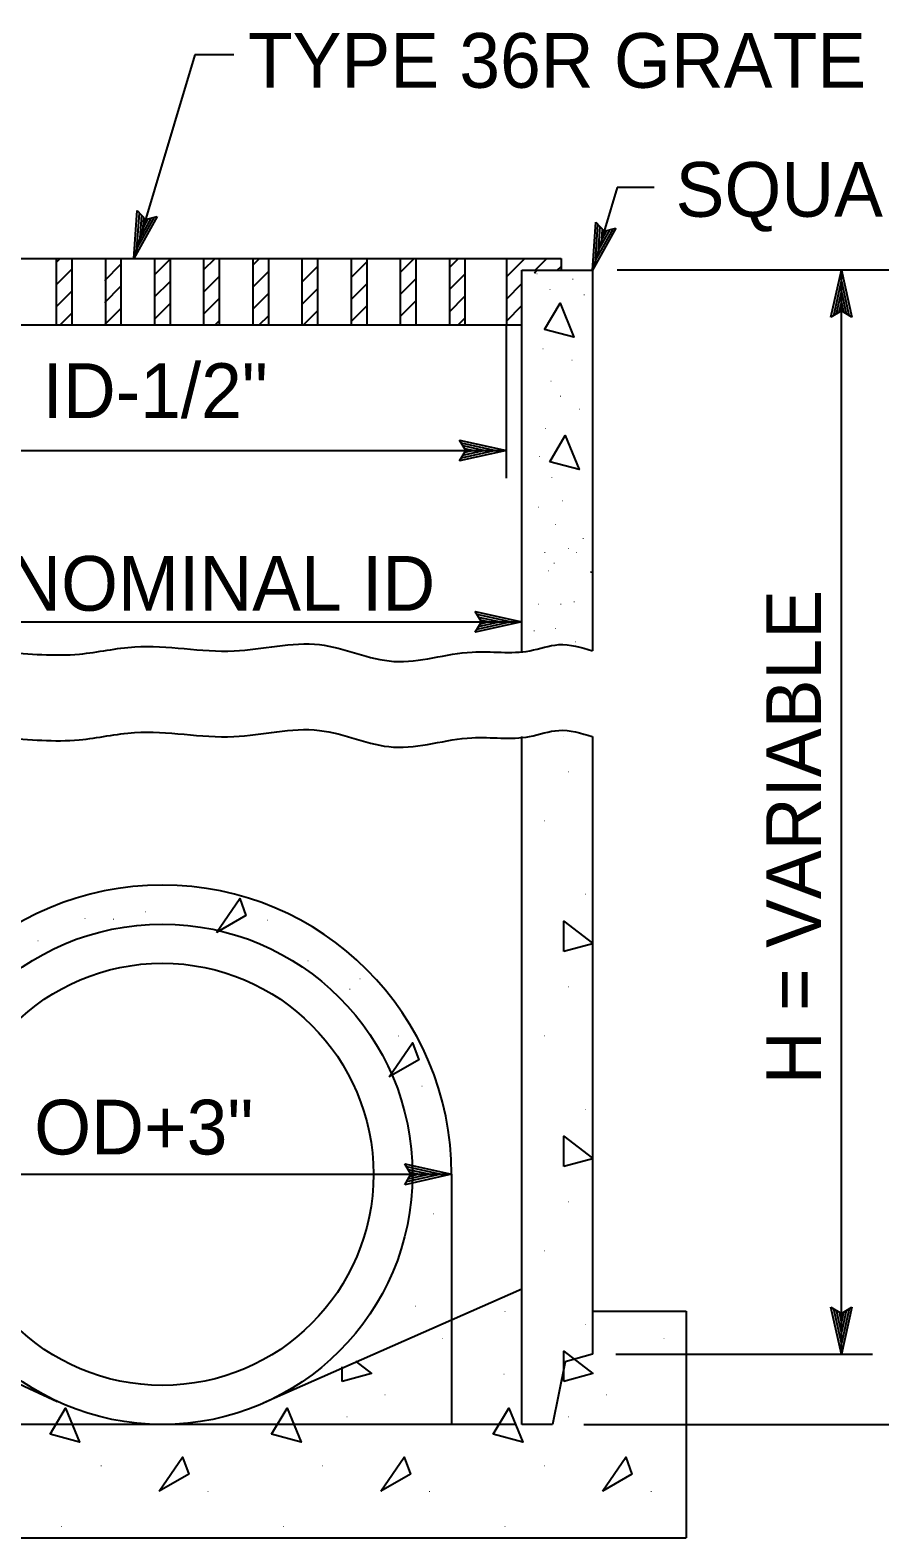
# Model space of a CAD drawing. Extents: x -894 to 866, y -476 to 714.
# Drawn here: x -583.7 to -475, y 283.4 to 476.2 of the extents above; entities that cross this region are included whole.
import ezdxf

# ---------------------------------------------------------------- set-up
doc = ezdxf.new("R2010")
doc.units = 0
for name, color, linetype in [('56 Stage 3 Anno', 7, 'Continuous'), ('57 Undefined', 7, 'Continuous'), ('59 Sndwall Anno', 7, 'Continuous'), ('60 Nongeo Data', 7, 'Continuous')]:
    doc.layers.add(name, color=color, linetype=linetype)

msp = doc.modelspace()

# ---------------------------------------------------------------- linework, layer by layer
at = {"layer": '56 Stage 3 Anno'}
for p, q in [((-562.62, 473.06), (-570.4, 447.02)), ((-557.62, 473.06), (-562.62, 473.06)), ((-508.6, 456.09), (-511.76, 445.52)), ((-503.86, 456.09), (-508.6, 456.09)), ((-570.4, 447.02), (-569.96, 453.15)), ((-567.4, 452.38), (-570.4, 447.02)), ((-570.01, 448.35), (-569.68, 452.82)), ((-567.81, 452.28), (-570.01, 448.34)), ((-569.96, 453.15), (-569.96, 453.15)), ((-569.96, 453.15), (-568.92, 452)), ((-569.61, 449.66), (-569.4, 452.55)), ((-568.22, 452.15), (-569.61, 449.66)), ((-569.21, 450.99), (-569.13, 452.22)), ((-568.6, 452.08), (-569.21, 450.99)), ((-568.92, 452), (-567.4, 452.38)), ((-567.4, 452.38), (-567.4, 452.38)), ((-511.76, 445.52), (-511.32, 451.65)), ((-511.37, 446.85), (-511.04, 451.32)), ((-511.32, 451.65), (-511.32, 451.65)), ((-511.32, 451.65), (-510.27, 450.5)), ((-508.76, 450.88), (-511.76, 445.52)), ((-509.16, 450.78), (-511.37, 446.84)), ((-510.97, 448.16), (-510.76, 451.05)), ((-509.57, 450.65), (-510.97, 448.16)), ((-510.57, 449.49), (-510.48, 450.72)), ((-509.96, 450.58), (-510.57, 449.49)), ((-510.27, 450.5), (-508.76, 450.88)), ((-508.76, 450.88), (-508.76, 450.88)), ((-570.4, 447.02), (-570.4, 447.02)), ((-511.76, 445.52), (-511.76, 445.52)), ((-446.34, 445.52), (-508.6, 445.52)), ((-481.25, 439.52), (-479.91, 445.52)), ((-479.91, 306.87), (-479.91, 445.52)), ((-479.91, 445.52), (-479.91, 445.52)), ((-479.91, 445.52), (-478.58, 439.52)), ((-480.89, 439.73), (-479.91, 444.14)), ((-479.9, 444.12), (-478.94, 439.75)), ((-480.53, 439.97), (-479.91, 442.75)), ((-479.91, 442.75), (-479.28, 439.93)), ((-479.91, 440.32), (-481.25, 439.52)), ((-480.19, 440.14), (-479.91, 441.37)), ((-479.91, 441.37), (-479.64, 440.16)), ((-478.58, 439.52), (-479.91, 440.32)), ((-522.76, 418.91), (-522.76, 438.52)), ((-481.25, 439.52), (-481.25, 439.52)), ((-478.58, 439.52), (-478.58, 439.52)), ((-610.76, 422.45), (-522.76, 422.45)), ((-527.96, 422.45), (-528.76, 423.79)), ((-528.76, 423.79), (-528.76, 423.79)), ((-528.76, 423.79), (-522.76, 422.45)), ((-522.76, 422.45), (-528.76, 421.12)), ((-528.76, 421.12), (-527.96, 422.45)), ((-528.55, 423.44), (-524.14, 422.45)), ((-524.15, 422.45), (-528.53, 421.48)), ((-525.52, 422.46), (-528.35, 421.83)), ((-528.31, 423.08), (-525.52, 422.46)), ((-528.13, 422.73), (-526.91, 422.46)), ((-526.91, 422.46), (-528.11, 422.19)), ((-522.76, 422.45), (-522.76, 422.45)), ((-528.76, 421.12), (-528.76, 421.12)), ((-525.96, 400.53), (-526.76, 401.87)), ((-526.76, 401.87), (-526.76, 401.87)), ((-526.76, 401.87), (-520.76, 400.53)), ((-526.55, 401.51), (-522.14, 400.53)), ((-526.31, 401.15), (-523.52, 400.53)), ((-612.76, 400.53), (-520.76, 400.53)), ((-520.76, 400.53), (-526.76, 399.2)), ((-526.76, 399.2), (-525.96, 400.53)), ((-526.76, 399.2), (-526.76, 399.2)), ((-522.15, 400.52), (-526.53, 399.56)), ((-523.52, 400.53), (-526.35, 399.9)), ((-526.13, 400.8), (-524.91, 400.53)), ((-524.91, 400.53), (-526.11, 400.26)), ((-520.76, 400.53), (-520.76, 400.53)), ((-603.76, 329.87), (-529.76, 329.87)), ((-534.96, 329.87), (-535.76, 331.21)), ((-535.76, 331.21), (-535.76, 331.21)), ((-535.76, 331.21), (-529.76, 329.87)), ((-529.76, 329.87), (-535.76, 328.54)), ((-535.76, 328.54), (-534.96, 329.87)), ((-535.55, 330.86), (-531.14, 329.87)), ((-531.15, 329.87), (-535.53, 328.9)), ((-532.52, 329.87), (-535.35, 329.25)), ((-535.31, 330.5), (-532.52, 329.87)), ((-535.13, 330.15), (-533.91, 329.88)), ((-533.91, 329.88), (-535.11, 329.61)), ((-529.76, 329.87), (-529.76, 329.87)), ((-535.76, 328.54), (-535.76, 328.54)), ((-479.91, 306.87), (-481.24, 312.87)), ((-481.24, 312.87), (-481.24, 312.87)), ((-481.24, 312.87), (-479.91, 312.07)), ((-479.91, 308.26), (-480.88, 312.64)), ((-479.91, 309.64), (-480.53, 312.46)), ((-479.91, 312.07), (-478.57, 312.87)), ((-478.57, 312.87), (-479.91, 306.87)), ((-478.92, 312.66), (-479.91, 308.25)), ((-479.28, 312.42), (-479.91, 309.64)), ((-478.57, 312.87), (-478.57, 312.87)), ((-479.9, 311.02), (-480.17, 312.23)), ((-479.63, 312.25), (-479.9, 311.02)), ((-508.76, 306.87), (-475.92, 306.87)), ((-479.91, 306.87), (-479.91, 306.87)), ((-512.85, 297.87), (-446.34, 297.87))]:
    msp.add_line(p, q, dxfattribs=at)
at = {"layer": '59 Sndwall Anno'}
for p, q in [((-580.33, 446.49), (-579.81, 447.02)), ((-580.33, 443.66), (-578.33, 445.66)), ((-574.12, 444.22), (-572.05, 446.29)), ((-567.76, 444.92), (-565.76, 446.92)), ((-561.48, 445.55), (-560.01, 447.02)), ((-555.19, 446.18), (-554.35, 447.02)), ((-548.9, 443.98), (-546.9, 445.98)), ((-542.62, 444.6), (-540.62, 446.6)), ((-536.33, 445.23), (-534.55, 447.02)), ((-530.05, 445.86), (-528.89, 447.02)), ((-522.76, 444.66), (-520.41, 447.02)), ((-519.08, 445.52), (-517.58, 447.02)), ((-516.25, 445.52), (-515.76, 446.01)), ((-567.76, 442.09), (-565.76, 444.09)), ((-561.48, 442.72), (-559.48, 444.72)), ((-555.19, 443.35), (-553.19, 445.35)), ((-542.62, 441.78), (-540.62, 443.78)), ((-536.33, 442.41), (-534.33, 444.41)), ((-530.05, 443.03), (-528.05, 445.03)), ((-522.76, 441.83), (-520.76, 443.83)), ((-580.33, 440.83), (-578.33, 442.83)), ((-574.12, 441.39), (-572.05, 443.46)), ((-561.48, 439.89), (-559.48, 441.89)), ((-555.19, 440.52), (-553.19, 442.52)), ((-548.9, 441.15), (-546.9, 443.15)), ((-530.05, 440.21), (-528.05, 442.21)), ((-579.82, 438.52), (-578.33, 440)), ((-574.12, 438.56), (-572.05, 440.63)), ((-567.76, 439.26), (-565.76, 441.26)), ((-548.71, 438.52), (-546.9, 440.32)), ((-542.62, 438.95), (-540.62, 440.95)), ((-536.33, 439.58), (-534.33, 441.58)), ((-522.76, 439.01), (-520.76, 441.01)), ((-560.02, 438.52), (-559.4, 439.13)), ((-554.36, 438.52), (-553.19, 439.69)), ((-528.91, 438.52), (-528.05, 439.38))]:
    msp.add_line(p, q, dxfattribs=at)
for points in [[(-519.18, 445.12), (-518.91, 445.52)], [(-511.76, 406.83), (-511.99, 406.89)], [(-515.42, 385.86), (-515.42, 385.87)], [(-515.39, 385.87), (-515.42, 385.86)], [(-515.42, 358.36), (-515.39, 362.27), (-511.76, 359.45)], [(-511.76, 359.36), (-515.42, 358.36)], [(-515.42, 330.86), (-515.39, 334.76), (-511.76, 331.95)], [(-511.76, 331.86), (-515.42, 330.86)], [(-542.07, 305.96), (-540.02, 304.38), (-543.77, 303.36)], [(-543.77, 303.36), (-543.76, 305.23)]]:
    msp.add_lwpolyline(points, dxfattribs=at)
for points in [[(-517.87, 437.92), (-515.89, 441.29), (-514.11, 436.93)], [(-517.2, 421), (-515.22, 424.36), (-513.44, 420.01)], [(-559.82, 360.8), (-556.85, 365.16), (-556.06, 362.98)], [(-537.73, 342.35), (-534.76, 346.7), (-533.97, 344.53)], [(-515.42, 303.36), (-515.39, 307.26), (-511.68, 304.38)], [(-581.12, 296.62), (-579.15, 299.98), (-577.37, 295.63)], [(-552.78, 296.62), (-550.8, 299.98), (-549.02, 295.63)], [(-524.43, 296.62), (-522.45, 299.98), (-520.67, 295.63)], [(-567.15, 289.35), (-564.18, 293.71), (-563.39, 291.53)], [(-538.8, 289.35), (-535.84, 293.71), (-535.04, 291.53)], [(-510.46, 289.35), (-507.49, 293.71), (-506.7, 291.53)]]:
    msp.add_lwpolyline(points, close=True, dxfattribs=at)
at = {"layer": '60 Nongeo Data'}
for p, q in [((-612.26, 447.02), (-521.26, 447.02)), ((-580.33, 447.02), (-580.33, 438.52)), ((-578.33, 447.02), (-578.33, 438.52)), ((-574.05, 447.02), (-574.05, 438.52)), ((-572.05, 447.02), (-572.05, 438.52)), ((-567.76, 447.02), (-567.76, 438.52)), ((-565.76, 447.02), (-565.76, 438.52)), ((-561.48, 447.02), (-561.48, 438.52)), ((-559.48, 447.02), (-559.48, 438.52)), ((-555.19, 447.02), (-555.19, 438.52)), ((-553.19, 447.02), (-553.19, 438.52)), ((-548.9, 447.02), (-548.9, 438.52)), ((-546.9, 447.02), (-546.9, 438.52)), ((-542.62, 447.02), (-542.62, 438.52)), ((-540.62, 447.02), (-540.62, 438.52)), ((-536.33, 447.02), (-536.33, 438.52)), ((-534.33, 447.02), (-534.33, 438.52)), ((-530.05, 447.02), (-530.05, 438.52)), ((-528.05, 447.02), (-528.05, 438.52)), ((-522.76, 447.02), (-522.76, 438.52)), ((-521.26, 447.02), (-515.76, 447.02)), ((-520.76, 445.52), (-511.76, 445.52)), ((-520.76, 396.79), (-520.76, 445.52)), ((-515.76, 447.02), (-515.76, 445.52)), ((-511.76, 445.52), (-511.76, 396.84)), ((-613.76, 438.52), (-520.76, 438.52)), ((-520.76, 297.87), (-520.76, 385.87)), ((-511.76, 385.87), (-511.76, 306.87)), ((-529.76, 329.87), (-529.76, 311.21)), ((-612.14, 315.62), (-580.2, 300.83)), ((-520.76, 315.18), (-553.86, 300.59)), ((-529.76, 311.21), (-529.76, 297.87)), ((-511.76, 312.37), (-499.76, 312.37)), ((-499.76, 312.37), (-499.76, 283.37)), ((-511.76, 306.87), (-515.26, 305.87)), ((-515.26, 305.87), (-516.86, 297.87)), ((-521.54, 297.87), (-612.14, 297.87)), ((-516.86, 297.87), (-520.76, 297.87)), ((-638.76, 283.37), (-499.76, 283.37))]:
    msp.add_line(p, q, dxfattribs=at)
for radius in [32, 27]:
    msp.add_circle((-566.76, 329.87), radius, dxfattribs=at)
msp.add_arc((-566.76, 329.87), 37, 0, 180, dxfattribs=at)
for points in [[(-621.76, 396.84), (-618.5, 396.95), (-615.7, 397.22), (-613.76, 396.84), (-607.82, 396.55), (-601.8, 396.95), (-586.98, 396.68), (-577.36, 396.42), (-570.28, 397.35), (-557.59, 396.82), (-546.64, 397.62), (-537.15, 395.48), (-527.13, 396.68), (-519.76, 396.84), (-516.05, 397.62), (-511.76, 396.84)], [(-621.79, 385.87), (-618.53, 385.99), (-615.72, 386.26), (-613.79, 385.87), (-607.84, 385.59), (-601.83, 385.99), (-587, 385.72), (-577.38, 385.45), (-570.3, 386.39), (-557.61, 385.86), (-546.66, 386.66), (-537.18, 384.52), (-527.16, 385.72), (-519.79, 385.87), (-516.07, 386.66), (-511.79, 385.87)]]:
    msp.add_spline(points, degree=3, dxfattribs=at)

# ---------------------------------------------------------------- texts
at = {"layer": '57 Undefined'}
for s, p in [('TYPE 36R GRATE (SEE NOTES 5 AND 9)', (-555.82, 468.85)), ('SQUARED END', (-501.12, 452.35)), ('ID-1/2"', (-582.08, 426.61)), ('3\'-0" NOMINAL ID', (-607.71, 401.96)), ('OD+3"', (-583.15, 332.41))]:
    msp.add_text(s, height=7, dxfattribs=at).set_placement(p)
msp.add_text('H = VARIABLE', height=7, rotation=90, dxfattribs=at).set_placement((-482.53, 341.4))
at = {"layer": '59 Sndwall Anno'}
for p in [(-518.99, 444.99), (-514.41, 444.32), (-517.32, 442.98), (-512.96, 442.31), (-518.21, 435.38), (-514.52, 433.93), (-517.2, 431.25), (-515.98, 429.35), (-513.52, 427.67), (-517.87, 425.21), (-518.66, 421.64), (-517.09, 418.96), (-518.77, 415.16), (-515.75, 415.94), (-516.65, 412.92), (-513.09, 411.12), (-517.99, 409.35), (-514.94, 409.84), (-513.97, 409.35), (-517.54, 407), (-516.79, 408), (-514.23, 403.03), (-518.78, 402.75), (-515.94, 402.75), (-519.35, 399.34), (-516.65, 399.62), (-514.09, 397.92), (-514.95, 381.29), (-518.04, 375.02), (-512.8, 365.63), (-576.81, 362.52), (-573.16, 362.46), (-569.09, 363.38), (-553.43, 362.31), (-582.81, 359.67), (-548.28, 357.1), (-541.64, 354.8), (-542.93, 353.51), (-514.95, 353.79), (-536.71, 347.5), (-518.04, 347.52), (-533.7, 341.07), (-512.8, 338.12), (-514.95, 326.29), (-532.2, 324.76), (-518.04, 320.01), (-534.56, 312.96), (-523.09, 312.28), (-512.8, 310.62), (-531.09, 308.83), (-502.74, 308.83), (-523.22, 304.23), (-538.42, 301.59), (-510.08, 301.59), (-543.29, 298.79), (-534.4, 297.82), (-514.95, 298.79), (-506.05, 297.82), (-574.73, 292.51), (-546.39, 292.51), (-518.04, 292.51), (-561.08, 289.25), (-532.74, 289.25), (-504.39, 289.25), (-579.78, 284.78), (-551.43, 284.78), (-523.09, 284.78)]:
    msp.add_text('.', height=0.8, dxfattribs=at).set_placement(p)

doc.saveas('drawing.dxf')
